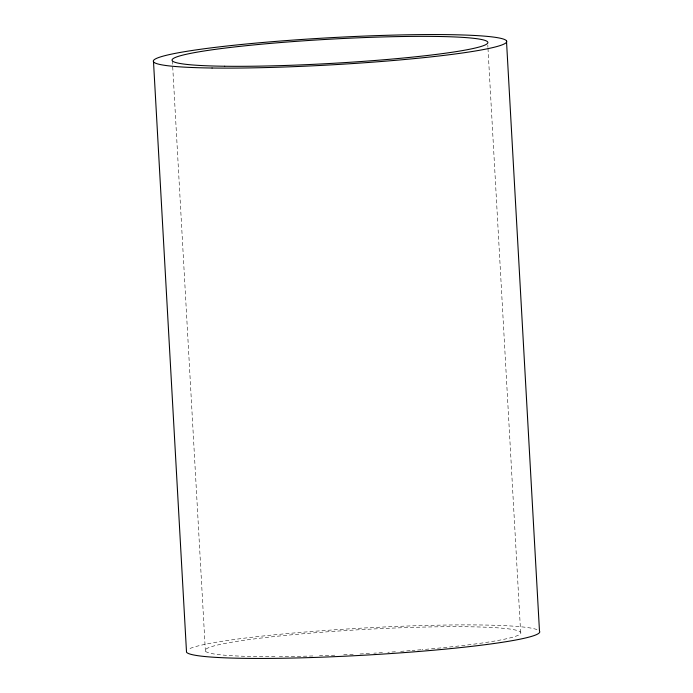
<?xml version="1.0" encoding="UTF-8"?>
<svg xmlns="http://www.w3.org/2000/svg" width="693" height="693" viewBox="0 0 693 693"><rect width="100%" height="100%" fill="white"/><g stroke="black" fill="none" stroke-linecap="round" stroke-linejoin="round"><path stroke-width="0.52" stroke-dasharray="3.46 2.6" d="M487.803 45.149L487.924 47.306M487.985 48.38L520.625 632.241M172.375 60.759L205.379 651.091M190.029 648.483A177.018 13.583 -3.2 0 1 368.737 627.754A177.018 13.583 -3.2 0 1 537.967 630.015M274.991 656.643A158.108 12.127 -3.2 0 1 251.88 639.215A158.108 12.127 -3.2 0 1 494.845 627.659A158.108 12.127 -3.2 0 1 422.106 649.644M421.006 649.739A158.108 12.127 -3.2 0 1 412.17 650.476M410.117 650.64A158.108 12.127 -3.2 0 1 399.644 651.446M395.382 651.758A158.108 12.127 -3.2 0 1 387.855 652.278M382.449 652.641A158.108 12.127 -3.2 0 1 373.813 653.187M369.516 653.438A158.108 12.127 -3.2 0 1 359.745 653.993M353.196 654.331A158.108 12.127 -3.2 0 1 341.242 654.902M334.806 655.188A158.108 12.127 -3.2 0 1 319.473 655.76M312.872 655.968A158.108 12.127 -3.2 0 1 279.348 656.617"/><path stroke-width="1.04" d="M506.479 40.783L539.483 631.106A177.018 13.583 -3.2 0 1 372.704 654.703A177.018 13.583 -3.2 0 1 186.521 652.217L153.517 61.894M212.067 68.018A177.018 13.583 -3.2 0 0 502.971 44.517A177.018 13.583 -3.2 0 0 274.956 41.467A177.018 13.583 -3.2 0 0 212.067 68.018M224.662 66.242A158.108 12.127 -3.2 0 0 484.494 45.244A158.108 12.127 -3.2 0 0 280.83 42.524A158.108 12.127 -3.2 0 0 224.662 66.242"/></g></svg>
